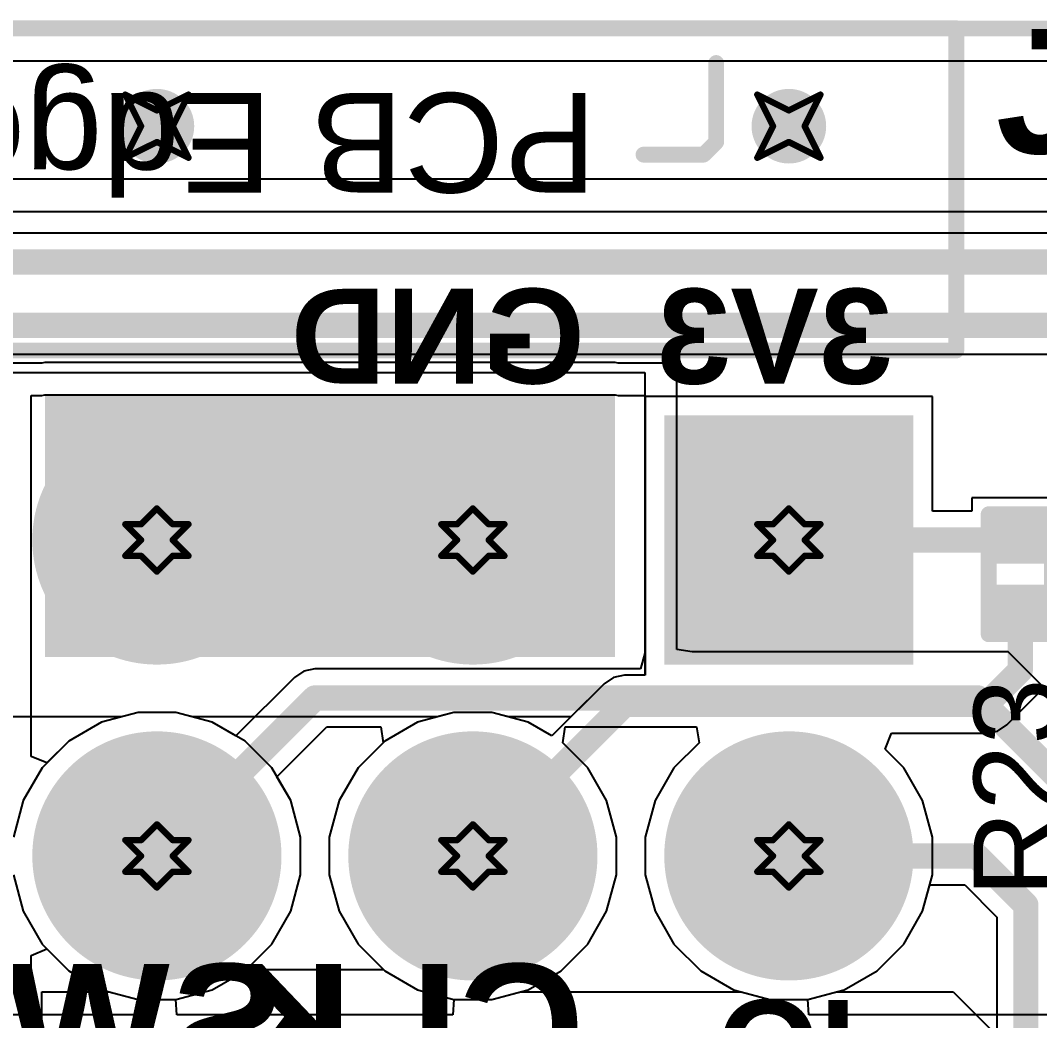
# Model space of a CAD drawing. Header units: inches. Extents: x -6 to 328, y -12 to 81.
# Drawn here: x 14.42 to 22.62, y 28.67 to 36.72 of the extents above; entities that cross this region are included whole.
import ezdxf

# ---------------------------------------------------------------- set-up
doc = ezdxf.new("R2010")
doc.units = ezdxf.units.IN
for name, color, linetype in [('Board Outline', 216, 'Continuous'), ('Bottom Layer', 5, 'Continuous'), ('Bottom Overlay', 54, 'Continuous'), ('Bottom Solder', 6, 'Continuous'), ('Drill Drawing', 1, 'Continuous'), ('Multi-Layer', 9, 'Continuous'), ('Pad Holes', 156, 'Continuous'), ('Top Layer', 1, 'Continuous'), ('Top Overlay', 2, 'Continuous'), ('Top Paste', 8, 'Continuous'), ('Top Solder', 216, 'Continuous'), ('Via Holes', 16, 'Continuous')]:
    doc.layers.add(name, color=color, linetype=linetype)
doc.styles.add('Arial', font='', dxfattribs={"height": 0.2})
doc.styles.add('Arial_Bold', font='', dxfattribs={"height": 0.2})
doc.styles.get('Arial').set_extended_font_data('Arial')
doc.styles.get('Arial_Bold').set_extended_font_data('Arial', bold=True)

# ---------------------------------------------------------------- blocks, each defined once
blk = doc.blocks.new('R___0201_3')
at = {"layer": 'Top Layer'}
for points in [[(-0.41, 0.185), (-0.14, 0.185), (-0.14, -0.185), (-0.41, -0.185)], [(0.14, 0.185), (0.41, 0.185), (0.41, -0.185), (0.14, -0.185)]]:
    blk.add_hatch(color=1, dxfattribs=at).paths.add_polyline_path(points)
at = {"layer": 'Top Paste'}
for points in [[(-0.41, 0.185), (-0.14, 0.185), (-0.14, -0.185), (-0.41, -0.185)], [(0.14, 0.185), (0.41, 0.185), (0.41, -0.185), (0.14, -0.185)]]:
    blk.add_hatch(color=8, dxfattribs=at).paths.add_polyline_path(points)
at = {"layer": 'Top Solder'}
for points in [[(-0.465, 0.24), (-0.085, 0.24), (-0.085, -0.24), (-0.465, -0.24)], [(0.085, 0.24), (0.465, 0.24), (0.465, -0.24), (0.085, -0.24)]]:
    blk.add_hatch(color=216, dxfattribs=at).paths.add_polyline_path(points)
at = {"layer": 'Top Overlay', "const_width": 0.127}
for points in [[(-0.4826, 0.254), (-0.4826, -0.254)], [(-0.4826, 0.254), (0.4826, 0.254)], [(0.4826, 0.254), (0.4826, -0.254)], [(-0.4826, -0.254), (0.4826, -0.254)]]:
    blk.add_lwpolyline(points, dxfattribs=at)
at = {"layer": 'Top Overlay', "const_width": 0.0635}
for points in [[(-0.5143, 0.254, 1), (-0.4508, 0.254, 1)], [(-0.5143, 0.254, 1), (-0.4508, 0.254, 1)], [(0.4508, 0.254, 1), (0.5143, 0.254, 1)], [(0.4508, 0.254, 1), (0.5143, 0.254, 1)], [(-0.5143, -0.254, 1), (-0.4508, -0.254, 1)], [(-0.5143, -0.254, 1), (-0.4508, -0.254, 1)], [(0.4508, -0.254, 1), (0.5143, -0.254, 1)], [(0.4508, -0.254, 1), (0.5143, -0.254, 1)]]:
    blk.add_lwpolyline(points, format="xyb", close=True, dxfattribs=at)
blk = doc.blocks.new('X1321WR_2_05J_C40D18_4')
at = {"layer": 'Bottom Layer'}
h = blk.add_hatch(color=5, dxfattribs=at)
edge = h.paths.add_edge_path()
edge.add_arc((-5.08, 1.27), 0.9, 0, 360)
h = blk.add_hatch(color=5, dxfattribs=at)
edge = h.paths.add_edge_path()
edge.add_arc((-2.54, 1.27), 0.9, 0, 360)
h = blk.add_hatch(color=5, dxfattribs=at)
edge = h.paths.add_edge_path()
edge.add_arc((0, 1.27), 0.9, 0, 360)
blk.add_hatch(color=5, dxfattribs=at).paths.add_polyline_path([(-5.98, -0.37), (-4.18, -0.37), (-4.18, -2.17), (-5.98, -2.17)])
h = blk.add_hatch(color=5, dxfattribs=at)
edge = h.paths.add_edge_path()
edge.add_arc((-2.54, -1.27), 0.9, 0, 360)
h = blk.add_hatch(color=5, dxfattribs=at)
edge = h.paths.add_edge_path()
edge.add_arc((0, -1.27), 0.9, 0, 360)
at = {"layer": 'Bottom Solder'}
h = blk.add_hatch(color=6, dxfattribs=at)
edge = h.paths.add_edge_path()
edge.add_arc((-5.08, 1.27), 1.0016, 0, 360)
h = blk.add_hatch(color=6, dxfattribs=at)
edge = h.paths.add_edge_path()
edge.add_arc((-2.54, 1.27), 1.0016, 0, 360)
h = blk.add_hatch(color=6, dxfattribs=at)
edge = h.paths.add_edge_path()
edge.add_arc((0, 1.27), 1.0016, 0, 360)
blk.add_hatch(color=6, dxfattribs=at).paths.add_polyline_path([(-6.0816, -0.2684), (-4.0784, -0.2684), (-4.0784, -2.2716), (-6.0816, -2.2716)])
h = blk.add_hatch(color=6, dxfattribs=at)
edge = h.paths.add_edge_path()
edge.add_arc((-2.54, -1.27), 1.0016, 0, 360)
h = blk.add_hatch(color=6, dxfattribs=at)
edge = h.paths.add_edge_path()
edge.add_arc((0, -1.27), 1.0016, 0, 360)
at = {"layer": 'Multi-Layer'}
h = blk.add_hatch(color=9, dxfattribs=at)
edge = h.paths.add_edge_path()
edge.add_arc((-5.08, 1.27), 0.9, 0, 360)
h = blk.add_hatch(color=9, dxfattribs=at)
edge = h.paths.add_edge_path()
edge.add_arc((-2.54, 1.27), 0.9, 0, 360)
h = blk.add_hatch(color=9, dxfattribs=at)
edge = h.paths.add_edge_path()
edge.add_arc((0, 1.27), 0.9, 0, 360)
blk.add_hatch(color=9, dxfattribs=at).paths.add_polyline_path([(-5.98, -0.37), (-4.18, -0.37), (-4.18, -2.17), (-5.98, -2.17)])
h = blk.add_hatch(color=9, dxfattribs=at)
edge = h.paths.add_edge_path()
edge.add_arc((-2.54, -1.27), 0.9, 0, 360)
h = blk.add_hatch(color=9, dxfattribs=at)
edge = h.paths.add_edge_path()
edge.add_arc((0, -1.27), 0.9, 0, 360)
at = {"layer": 'Pad Holes'}
h = blk.add_hatch(color=7, dxfattribs=at)
edge = h.paths.add_edge_path()
edge.add_arc((-5.08, 1.27), 0.475, 0, 360)
h = blk.add_hatch(color=7, dxfattribs=at)
edge = h.paths.add_edge_path()
edge.add_arc((-2.54, 1.27), 0.475, 0, 360)
h = blk.add_hatch(color=7, dxfattribs=at)
edge = h.paths.add_edge_path()
edge.add_arc((0, 1.27), 0.475, 0, 360)
h = blk.add_hatch(color=7, dxfattribs=at)
edge = h.paths.add_edge_path()
edge.add_arc((-5.08, -1.27), 0.475, 0, 360)
h = blk.add_hatch(color=7, dxfattribs=at)
edge = h.paths.add_edge_path()
edge.add_arc((-2.54, -1.27), 0.475, 0, 360)
h = blk.add_hatch(color=7, dxfattribs=at)
edge = h.paths.add_edge_path()
edge.add_arc((0, -1.27), 0.475, 0, 360)
at = {"layer": 'Top Layer'}
h = blk.add_hatch(color=1, dxfattribs=at)
edge = h.paths.add_edge_path()
edge.add_arc((-5.08, 1.27), 0.9, 0, 360)
h = blk.add_hatch(color=1, dxfattribs=at)
edge = h.paths.add_edge_path()
edge.add_arc((-2.54, 1.27), 0.9, 0, 360)
h = blk.add_hatch(color=1, dxfattribs=at)
edge = h.paths.add_edge_path()
edge.add_arc((0, 1.27), 0.9, 0, 360)
blk.add_hatch(color=1, dxfattribs=at).paths.add_polyline_path([(-5.98, -0.37), (-4.18, -0.37), (-4.18, -2.17), (-5.98, -2.17)])
h = blk.add_hatch(color=1, dxfattribs=at)
edge = h.paths.add_edge_path()
edge.add_arc((-2.54, -1.27), 0.9, 0, 360)
h = blk.add_hatch(color=1, dxfattribs=at)
edge = h.paths.add_edge_path()
edge.add_arc((0, -1.27), 0.9, 0, 360)
at = {"layer": 'Top Solder'}
h = blk.add_hatch(color=216, dxfattribs=at)
edge = h.paths.add_edge_path()
edge.add_arc((-5.08, 1.27), 1.0016, 0, 360)
h = blk.add_hatch(color=216, dxfattribs=at)
edge = h.paths.add_edge_path()
edge.add_arc((-2.54, 1.27), 1.0016, 0, 360)
h = blk.add_hatch(color=216, dxfattribs=at)
edge = h.paths.add_edge_path()
edge.add_arc((0, 1.27), 1.0016, 0, 360)
blk.add_hatch(color=216, dxfattribs=at).paths.add_polyline_path([(-6.0816, -0.2684), (-4.0784, -0.2684), (-4.0784, -2.2716), (-6.0816, -2.2716)])
h = blk.add_hatch(color=216, dxfattribs=at)
edge = h.paths.add_edge_path()
edge.add_arc((-2.54, -1.27), 1.0016, 0, 360)
h = blk.add_hatch(color=216, dxfattribs=at)
edge = h.paths.add_edge_path()
edge.add_arc((0, -1.27), 1.0016, 0, 360)
at = {"layer": 'Top Overlay', "const_width": 0.127}
for points in [[(-6.4262, -2.794), (-6.4262, -5.3848)], [(6.35, -2.794), (-6.4262, -2.794)], [(-4.3942, -4.3688), (-4.4958, -4.4704)], [(-3.9116, -4.3688), (-4.3942, -4.3688)], [(-4.4958, -4.4704), (-4.4958, -5.1054)], [(6.35, -5.3848), (-6.4262, -5.3848)]]:
    blk.add_lwpolyline(points, dxfattribs=at)
at = {"layer": 'Top Overlay', "const_width": 0.0635}
for points in [[(-6.4579, -2.794, 1), (-6.3944, -2.794, 1)], [(-6.4579, -2.794, 1), (-6.3944, -2.794, 1)], [(-4.4259, -4.3688, 1), (-4.3624, -4.3688, 1)], [(-4.4259, -4.3688, 1), (-4.3624, -4.3688, 1)], [(-3.9434, -4.3688, 1), (-3.8798, -4.3688, 1)], [(-4.5275, -4.4704, 1), (-4.464, -4.4704, 1)], [(-4.5275, -4.4704, 1), (-4.464, -4.4704, 1)], [(-4.5275, -5.1054, 1), (-4.464, -5.1054, 1)], [(-6.4579, -5.3848, 1), (-6.3944, -5.3848, 1)], [(-6.4579, -5.3848, 1), (-6.3944, -5.3848, 1)]]:
    blk.add_lwpolyline(points, format="xyb", close=True, dxfattribs=at)
at = {"layer": 'Top Overlay', "style": 'Arial'}
blk.add_text('PCB Edge', height=0.8, dxfattribs=at).set_placement((-3.5369, -4.8642))

msp = doc.modelspace()

# ---------------------------------------------------------------- hatches: boundary and pattern name
at = {"layer": 'Bottom Layer'}
h = msp.add_hatch(color=5, dxfattribs=at)
edge = h.paths.add_edge_path()
edge.add_arc((15.5194, 35.8648), 0.3, 0, 360)
h = msp.add_hatch(color=5, dxfattribs=at)
edge = h.paths.add_edge_path()
edge.add_arc((20.5994, 35.8648), 0.3, 0, 360)
msp.add_hatch(color=5, dxfattribs=at).paths.add_polyline_path([(14.6194, 31.5976), (19.2024, 31.5976), (19.2024, 33.7058), (14.6194, 33.7058)])
at = {"layer": 'Top Layer'}
h = msp.add_hatch(color=1, dxfattribs=at)
edge = h.paths.add_edge_path()
edge.add_arc((15.5194, 35.8648), 0.3, 0, 360)
h = msp.add_hatch(color=1, dxfattribs=at)
edge = h.paths.add_edge_path()
edge.add_arc((20.5994, 35.8648), 0.3, 0, 360)
at = {"layer": 'Via Holes'}
h = msp.add_hatch(color=7, dxfattribs=at)
edge = h.paths.add_edge_path()
edge.add_arc((15.5194, 35.8648), 0.15, 0, 360)
h = msp.add_hatch(color=7, dxfattribs=at)
edge = h.paths.add_edge_path()
edge.add_arc((20.5994, 35.8648), 0.15, 0, 360)

# ---------------------------------------------------------------- linework, layer by layer
at = {"layer": 'Board Outline', "const_width": 0.127}
msp.add_lwpolyline([(-1.4074, 36.65), (32.4074, 36.65)], dxfattribs=at)
at = {"layer": 'Bottom Layer'}
for p, q in [((-1.3001, 36.391), (32.3001, 36.391)), ((23.6728, 35.438), (-0.5588, 35.438)), ((-0.5333, 35.179), (23.5564, 35.179)), ((14.5944, 33.9598), (6.0452, 33.9598)), ((14.6194, 33.9648), (14.5944, 33.9598)), ((19.2024, 33.9648), (14.6194, 33.9648)), ((19.2274, 33.9598), (19.2024, 33.9648)), ((19.6994, 33.9598), (19.2274, 33.9598)), ((19.6994, 33.7008), (19.6994, 33.9598)), ((14.5084, 30.798), (14.5084, 33.7008)), ((14.5084, 33.7008), (14.5944, 33.7008)), ((14.5944, 33.7008), (14.6194, 33.7058)), ((14.6194, 33.7058), (19.2024, 33.7058)), ((19.2024, 33.7058), (19.2274, 33.7008)), ((19.2274, 33.7008), (19.4404, 33.7008)), ((19.4404, 33.7008), (19.4404, 31.6374)), ((19.6994, 31.6584), (19.6994, 33.7008)), ((19.4424, 31.6275), (19.4065, 31.5005)), ((19.4404, 31.6374), (19.4424, 31.6275)), ((19.6996, 31.6578), (19.6994, 31.6584)), ((19.822, 31.6374), (19.6996, 31.6578)), ((22.363, 31.6374), (19.822, 31.6374)), ((27.3558, 26.6446), (22.363, 31.6374)), ((16.7002, 31.4827), (16.6246, 31.4322)), ((16.7894, 31.5005), (16.7002, 31.4827)), ((19.4065, 31.5005), (16.7894, 31.5005)), ((16.6246, 31.4322), (16.1552, 30.9628)), ((15.3675, 31.1514), (15.074, 31.0728)), ((15.6713, 31.1514), (15.3675, 31.1514)), ((15.9648, 31.0728), (15.6713, 31.1514)), ((15.074, 31.0728), (14.8108, 30.9208)), ((16.1552, 30.9628), (15.9648, 31.0728)), ((16.4848, 30.6332), (16.8859, 31.0343)), ((16.8859, 31.0343), (17.3182, 31.0343)), ((17.3182, 31.0343), (17.3373, 30.9073)), ((18.7815, 30.9073), (18.8006, 31.0343)), ((18.8006, 31.0343), (19.8582, 31.0343)), ((19.8582, 31.0343), (19.8773, 30.9073)), ((14.8108, 30.9208), (14.6354, 30.7454)), ((17.3373, 30.9073), (17.136, 30.706)), ((18.9828, 30.706), (18.7815, 30.9073)), ((19.8773, 30.9073), (19.676, 30.706)), ((14.6354, 30.7454), (14.5084, 30.798)), ((17.136, 30.706), (16.984, 30.4428)), ((19.1348, 30.4428), (18.9828, 30.706)), ((19.676, 30.706), (19.524, 30.4428)), ((16.5948, 30.4428), (16.4848, 30.6332)), ((16.6734, 30.1493), (16.5948, 30.4428)), ((16.984, 30.4428), (16.9054, 30.1493)), ((19.2134, 30.1493), (19.1348, 30.4428)), ((19.524, 30.4428), (19.4454, 30.1493)), ((16.6734, 29.8455), (16.6734, 30.1493)), ((16.9054, 30.1493), (16.9054, 29.8455)), ((19.2134, 29.8455), (19.2134, 30.1493)), ((19.4454, 30.1493), (19.4454, 29.8455)), ((16.5948, 29.552), (16.6734, 29.8455)), ((16.9054, 29.8455), (16.984, 29.552)), ((19.1348, 29.552), (19.2134, 29.8455)), ((19.4454, 29.8455), (19.524, 29.552)), ((21.6748, 29.552), (21.7317, 29.7643)), ((21.7317, 29.7643), (22.0132, 29.7643)), ((22.0132, 29.7643), (22.2713, 29.5062)), ((16.4428, 29.2888), (16.5948, 29.552)), ((16.984, 29.552), (17.136, 29.2888)), ((18.9828, 29.2888), (19.1348, 29.552)), ((19.524, 29.552), (19.676, 29.2888)), ((21.5228, 29.2888), (21.6748, 29.552)), ((22.2713, 29.5062), (22.2713, 24.61)), ((14.5084, 29.1968), (14.6354, 29.2494)), ((14.6354, 29.2494), (14.8108, 29.074)), ((16.228, 29.074), (16.4428, 29.2888)), ((17.136, 29.2888), (17.3508, 29.074)), ((18.768, 29.074), (18.9828, 29.2888)), ((19.676, 29.2888), (19.8908, 29.074)), ((21.308, 29.074), (21.5228, 29.2888)), ((14.5084, 28.2894), (14.5084, 29.1968)), ((14.8108, 29.074), (15.074, 28.922)), ((15.9648, 28.922), (16.228, 29.074)), ((15.9648, 28.922), (16.228, 29.074)), ((16.228, 29.074), (16.237, 29.083)), ((16.237, 29.083), (17.3418, 29.083)), ((17.3418, 29.083), (17.3508, 29.074)), ((17.3508, 29.074), (17.614, 28.922)), ((17.3508, 29.074), (17.614, 28.922)), ((18.5048, 28.922), (18.768, 29.074)), ((19.8908, 29.074), (20.154, 28.922)), ((21.0448, 28.922), (21.308, 29.074)), ((15.074, 28.922), (15.3675, 28.8434)), ((15.6713, 28.8434), (15.9648, 28.922)), ((15.6713, 28.8434), (15.9648, 28.922)), ((17.614, 28.922), (17.9075, 28.8434)), ((17.614, 28.922), (17.9075, 28.8434)), ((18.2113, 28.8434), (18.5048, 28.922)), ((20.154, 28.922), (20.4475, 28.8434)), ((20.7513, 28.8434), (21.0448, 28.922)), ((14.5944, 27.842), (14.5944, 28.9052)), ((14.5944, 28.9052), (15.1368, 28.9052)), ((15.1368, 28.9052), (15.3675, 28.8434)), ((15.3675, 28.8434), (15.6713, 28.8434)), ((15.3675, 28.8434), (15.6713, 28.8434)), ((17.9075, 28.8434), (18.2113, 28.8434)), ((17.9075, 28.8434), (18.2113, 28.8434)), ((18.2113, 28.8434), (18.442, 28.9052)), ((18.442, 28.9052), (20.2168, 28.9052)), ((20.2168, 28.9052), (20.4475, 28.8434)), ((20.4475, 28.8434), (20.7513, 28.8434)), ((20.4475, 28.8434), (20.7513, 28.8434)), ((20.7513, 28.8434), (20.982, 28.9052)), ((20.982, 28.9052), (21.9202, 28.9052)), ((21.9202, 28.9052), (22.225, 28.6004))]:
    msp.add_line(p, q, dxfattribs=at)
at = {"layer": 'Bottom Layer', "const_width": 0.2032}
for points in [[(15.5194, 29.9974), (16.7894, 31.2674)], [(16.7894, 31.2674), (22.1208, 31.2674)], [(22.1208, 31.2674), (22.9434, 30.4448)], [(20.5994, 29.9974), (22.1098, 29.9974)], [(22.1098, 29.9974), (22.5044, 29.6028)], [(22.5044, 24.5135), (22.5044, 29.6028)]]:
    msp.add_lwpolyline(points, dxfattribs=at)
at = {"layer": 'Bottom Layer', "const_width": 0.1016}
for points in [[(16.7386, 31.2674, 1), (16.8402, 31.2674, 1)], [(16.7386, 31.2674, 1), (16.8402, 31.2674, 1)], [(22.07, 31.2674, 1), (22.1716, 31.2674, 1)], [(22.07, 31.2674, 1), (22.1716, 31.2674, 1)], [(15.4686, 29.9974, 1), (15.5702, 29.9974, 1)], [(20.5486, 29.9974, 1), (20.6502, 29.9974, 1)], [(22.059, 29.9974, 1), (22.1606, 29.9974, 1)], [(22.059, 29.9974, 1), (22.1606, 29.9974, 1)], [(22.4536, 29.6028, 1), (22.5552, 29.6028, 1)], [(22.4536, 29.6028, 1), (22.5552, 29.6028, 1)]]:
    msp.add_lwpolyline(points, format="xyb", close=True, dxfattribs=at)
at = {"layer": 'Drill Drawing', "const_width": 0.0508}
for points in [[(15.2654, 36.1188), (15.5194, 35.9918)], [(15.2654, 36.1188), (15.3924, 35.8648)], [(15.5194, 35.9918), (15.7734, 36.1188)], [(15.6464, 35.8648), (15.7734, 36.1188)], [(20.3454, 36.1188), (20.5994, 35.9918)], [(20.3454, 36.1188), (20.4724, 35.8648)], [(20.5994, 35.9918), (20.8534, 36.1188)], [(20.7264, 35.8648), (20.8534, 36.1188)], [(15.2654, 35.6108), (15.3924, 35.8648)], [(15.6464, 35.8648), (15.7734, 35.6108)], [(20.3454, 35.6108), (20.4724, 35.8648)], [(20.7264, 35.8648), (20.8534, 35.6108)], [(15.2654, 35.6108), (15.5194, 35.7378)], [(15.5194, 35.7378), (15.7734, 35.6108)], [(20.3454, 35.6108), (20.5994, 35.7378)], [(20.5994, 35.7378), (20.8534, 35.6108)], [(15.3924, 32.6644), (15.5194, 32.7914)], [(15.5194, 32.7914), (15.6464, 32.6644)], [(17.9324, 32.6644), (18.0594, 32.7914)], [(18.0594, 32.7914), (18.1864, 32.6644)], [(20.4724, 32.6644), (20.5994, 32.7914)], [(20.5994, 32.7914), (20.7264, 32.6644)], [(15.2654, 32.6644), (15.3924, 32.5374)], [(15.2654, 32.6644), (15.3924, 32.6644)], [(15.6464, 32.6644), (15.7734, 32.6644)], [(15.6464, 32.5374), (15.7734, 32.6644)], [(17.8054, 32.6644), (17.9324, 32.5374)], [(17.8054, 32.6644), (17.9324, 32.6644)], [(18.1864, 32.6644), (18.3134, 32.6644)], [(18.1864, 32.5374), (18.3134, 32.6644)], [(20.3454, 32.6644), (20.4724, 32.5374)], [(20.3454, 32.6644), (20.4724, 32.6644)], [(20.7264, 32.6644), (20.8534, 32.6644)], [(20.7264, 32.5374), (20.8534, 32.6644)], [(15.2654, 32.4104), (15.3924, 32.5374)], [(15.6464, 32.5374), (15.7734, 32.4104)], [(17.8054, 32.4104), (17.9324, 32.5374)], [(18.1864, 32.5374), (18.3134, 32.4104)], [(20.3454, 32.4104), (20.4724, 32.5374)], [(20.7264, 32.5374), (20.8534, 32.4104)], [(15.2654, 32.4104), (15.3924, 32.4104)], [(15.3924, 32.4104), (15.5194, 32.2834)], [(15.5194, 32.2834), (15.6464, 32.4104)], [(15.6464, 32.4104), (15.7734, 32.4104)], [(17.8054, 32.4104), (17.9324, 32.4104)], [(17.9324, 32.4104), (18.0594, 32.2834)], [(18.0594, 32.2834), (18.1864, 32.4104)], [(18.1864, 32.4104), (18.3134, 32.4104)], [(20.3454, 32.4104), (20.4724, 32.4104)], [(20.4724, 32.4104), (20.5994, 32.2834)], [(20.5994, 32.2834), (20.7264, 32.4104)], [(20.7264, 32.4104), (20.8534, 32.4104)], [(15.3924, 30.1244), (15.5194, 30.2514)], [(15.5194, 30.2514), (15.6464, 30.1244)], [(17.9324, 30.1244), (18.0594, 30.2514)], [(18.0594, 30.2514), (18.1864, 30.1244)], [(20.4724, 30.1244), (20.5994, 30.2514)], [(20.5994, 30.2514), (20.7264, 30.1244)], [(15.2654, 30.1244), (15.3924, 29.9974)], [(15.2654, 30.1244), (15.3924, 30.1244)], [(15.6464, 30.1244), (15.7734, 30.1244)], [(15.6464, 29.9974), (15.7734, 30.1244)], [(17.8054, 30.1244), (17.9324, 29.9974)], [(17.8054, 30.1244), (17.9324, 30.1244)], [(18.1864, 30.1244), (18.3134, 30.1244)], [(18.1864, 29.9974), (18.3134, 30.1244)], [(20.3454, 30.1244), (20.4724, 29.9974)], [(20.3454, 30.1244), (20.4724, 30.1244)], [(20.7264, 30.1244), (20.8534, 30.1244)], [(20.7264, 29.9974), (20.8534, 30.1244)], [(15.2654, 29.8704), (15.3924, 29.9974)], [(15.6464, 29.9974), (15.7734, 29.8704)], [(17.8054, 29.8704), (17.9324, 29.9974)], [(18.1864, 29.9974), (18.3134, 29.8704)], [(20.3454, 29.8704), (20.4724, 29.9974)], [(20.7264, 29.9974), (20.8534, 29.8704)], [(15.2654, 29.8704), (15.3924, 29.8704)], [(15.3924, 29.8704), (15.5194, 29.7434)], [(15.5194, 29.7434), (15.6464, 29.8704)], [(15.6464, 29.8704), (15.7734, 29.8704)], [(17.8054, 29.8704), (17.9324, 29.8704)], [(17.9324, 29.8704), (18.0594, 29.7434)], [(18.0594, 29.7434), (18.1864, 29.8704)], [(18.1864, 29.8704), (18.3134, 29.8704)], [(20.3454, 29.8704), (20.4724, 29.8704)], [(20.4724, 29.8704), (20.5994, 29.7434)], [(20.5994, 29.7434), (20.7264, 29.8704)], [(20.7264, 29.8704), (20.8534, 29.8704)]]:
    msp.add_lwpolyline(points, dxfattribs=at)
at = {"layer": 'Drill Drawing', "const_width": 0.0254}
for points in [[(15.2527, 36.1188, 1), (15.2781, 36.1188, 1)], [(15.2527, 36.1188, 1), (15.2781, 36.1188, 1)], [(15.7607, 36.1188, 1), (15.7861, 36.1188, 1)], [(15.7607, 36.1188, 1), (15.7861, 36.1188, 1)], [(20.3327, 36.1188, 1), (20.3581, 36.1188, 1)], [(20.3327, 36.1188, 1), (20.3581, 36.1188, 1)], [(20.8407, 36.1188, 1), (20.8661, 36.1188, 1)], [(20.8407, 36.1188, 1), (20.8661, 36.1188, 1)], [(15.5067, 35.9918, 1), (15.5321, 35.9918, 1)], [(15.5067, 35.9918, 1), (15.5321, 35.9918, 1)], [(20.5867, 35.9918, 1), (20.6121, 35.9918, 1)], [(20.5867, 35.9918, 1), (20.6121, 35.9918, 1)], [(15.3797, 35.8648, 1), (15.4051, 35.8648, 1)], [(15.3797, 35.8648, 1), (15.4051, 35.8648, 1)], [(15.6337, 35.8648, 1), (15.6591, 35.8648, 1)], [(15.6337, 35.8648, 1), (15.6591, 35.8648, 1)], [(20.4597, 35.8648, 1), (20.4851, 35.8648, 1)], [(20.4597, 35.8648, 1), (20.4851, 35.8648, 1)], [(20.7137, 35.8648, 1), (20.7391, 35.8648, 1)], [(20.7137, 35.8648, 1), (20.7391, 35.8648, 1)], [(15.5067, 35.7378, 1), (15.5321, 35.7378, 1)], [(15.5067, 35.7378, 1), (15.5321, 35.7378, 1)], [(20.5867, 35.7378, 1), (20.6121, 35.7378, 1)], [(20.5867, 35.7378, 1), (20.6121, 35.7378, 1)], [(15.2527, 35.6108, 1), (15.2781, 35.6108, 1)], [(15.2527, 35.6108, 1), (15.2781, 35.6108, 1)], [(15.7607, 35.6108, 1), (15.7861, 35.6108, 1)], [(15.7607, 35.6108, 1), (15.7861, 35.6108, 1)], [(20.3327, 35.6108, 1), (20.3581, 35.6108, 1)], [(20.3327, 35.6108, 1), (20.3581, 35.6108, 1)], [(20.8407, 35.6108, 1), (20.8661, 35.6108, 1)], [(20.8407, 35.6108, 1), (20.8661, 35.6108, 1)], [(15.5067, 32.7914, 1), (15.5321, 32.7914, 1)], [(15.5067, 32.7914, 1), (15.5321, 32.7914, 1)], [(18.0467, 32.7914, 1), (18.0721, 32.7914, 1)], [(18.0467, 32.7914, 1), (18.0721, 32.7914, 1)], [(20.5867, 32.7914, 1), (20.6121, 32.7914, 1)], [(20.5867, 32.7914, 1), (20.6121, 32.7914, 1)], [(15.2527, 32.6644, 1), (15.2781, 32.6644, 1)], [(15.2527, 32.6644, 1), (15.2781, 32.6644, 1)], [(15.3797, 32.6644, 1), (15.4051, 32.6644, 1)], [(15.3797, 32.6644, 1), (15.4051, 32.6644, 1)], [(15.6337, 32.6644, 1), (15.6591, 32.6644, 1)], [(15.6337, 32.6644, 1), (15.6591, 32.6644, 1)], [(15.7607, 32.6644, 1), (15.7861, 32.6644, 1)], [(15.7607, 32.6644, 1), (15.7861, 32.6644, 1)], [(17.7927, 32.6644, 1), (17.8181, 32.6644, 1)], [(17.7927, 32.6644, 1), (17.8181, 32.6644, 1)], [(17.9197, 32.6644, 1), (17.9451, 32.6644, 1)], [(17.9197, 32.6644, 1), (17.9451, 32.6644, 1)], [(18.1737, 32.6644, 1), (18.1991, 32.6644, 1)], [(18.1737, 32.6644, 1), (18.1991, 32.6644, 1)], [(18.3007, 32.6644, 1), (18.3261, 32.6644, 1)], [(18.3007, 32.6644, 1), (18.3261, 32.6644, 1)], [(20.3327, 32.6644, 1), (20.3581, 32.6644, 1)], [(20.3327, 32.6644, 1), (20.3581, 32.6644, 1)], [(20.4597, 32.6644, 1), (20.4851, 32.6644, 1)], [(20.4597, 32.6644, 1), (20.4851, 32.6644, 1)], [(20.7137, 32.6644, 1), (20.7391, 32.6644, 1)], [(20.7137, 32.6644, 1), (20.7391, 32.6644, 1)], [(20.8407, 32.6644, 1), (20.8661, 32.6644, 1)], [(20.8407, 32.6644, 1), (20.8661, 32.6644, 1)], [(15.3797, 32.5374, 1), (15.4051, 32.5374, 1)], [(15.3797, 32.5374, 1), (15.4051, 32.5374, 1)], [(15.6337, 32.5374, 1), (15.6591, 32.5374, 1)], [(15.6337, 32.5374, 1), (15.6591, 32.5374, 1)], [(17.9197, 32.5374, 1), (17.9451, 32.5374, 1)], [(17.9197, 32.5374, 1), (17.9451, 32.5374, 1)], [(18.1737, 32.5374, 1), (18.1991, 32.5374, 1)], [(18.1737, 32.5374, 1), (18.1991, 32.5374, 1)], [(20.4597, 32.5374, 1), (20.4851, 32.5374, 1)], [(20.4597, 32.5374, 1), (20.4851, 32.5374, 1)], [(20.7137, 32.5374, 1), (20.7391, 32.5374, 1)], [(20.7137, 32.5374, 1), (20.7391, 32.5374, 1)], [(15.2527, 32.4104, 1), (15.2781, 32.4104, 1)], [(15.2527, 32.4104, 1), (15.2781, 32.4104, 1)], [(15.3797, 32.4104, 1), (15.4051, 32.4104, 1)], [(15.3797, 32.4104, 1), (15.4051, 32.4104, 1)], [(15.6337, 32.4104, 1), (15.6591, 32.4104, 1)], [(15.6337, 32.4104, 1), (15.6591, 32.4104, 1)], [(15.7607, 32.4104, 1), (15.7861, 32.4104, 1)], [(15.7607, 32.4104, 1), (15.7861, 32.4104, 1)], [(17.7927, 32.4104, 1), (17.8181, 32.4104, 1)], [(17.7927, 32.4104, 1), (17.8181, 32.4104, 1)], [(17.9197, 32.4104, 1), (17.9451, 32.4104, 1)], [(17.9197, 32.4104, 1), (17.9451, 32.4104, 1)], [(18.1737, 32.4104, 1), (18.1991, 32.4104, 1)], [(18.1737, 32.4104, 1), (18.1991, 32.4104, 1)], [(18.3007, 32.4104, 1), (18.3261, 32.4104, 1)], [(18.3007, 32.4104, 1), (18.3261, 32.4104, 1)], [(20.3327, 32.4104, 1), (20.3581, 32.4104, 1)], [(20.3327, 32.4104, 1), (20.3581, 32.4104, 1)], [(20.4597, 32.4104, 1), (20.4851, 32.4104, 1)], [(20.4597, 32.4104, 1), (20.4851, 32.4104, 1)], [(20.7137, 32.4104, 1), (20.7391, 32.4104, 1)], [(20.7137, 32.4104, 1), (20.7391, 32.4104, 1)], [(20.8407, 32.4104, 1), (20.8661, 32.4104, 1)], [(20.8407, 32.4104, 1), (20.8661, 32.4104, 1)], [(15.5067, 32.2834, 1), (15.5321, 32.2834, 1)], [(15.5067, 32.2834, 1), (15.5321, 32.2834, 1)], [(18.0467, 32.2834, 1), (18.0721, 32.2834, 1)], [(18.0467, 32.2834, 1), (18.0721, 32.2834, 1)], [(20.5867, 32.2834, 1), (20.6121, 32.2834, 1)], [(20.5867, 32.2834, 1), (20.6121, 32.2834, 1)], [(15.5067, 30.2514, 1), (15.5321, 30.2514, 1)], [(15.5067, 30.2514, 1), (15.5321, 30.2514, 1)], [(18.0467, 30.2514, 1), (18.0721, 30.2514, 1)], [(18.0467, 30.2514, 1), (18.0721, 30.2514, 1)], [(20.5867, 30.2514, 1), (20.6121, 30.2514, 1)], [(20.5867, 30.2514, 1), (20.6121, 30.2514, 1)], [(15.2527, 30.1244, 1), (15.2781, 30.1244, 1)], [(15.2527, 30.1244, 1), (15.2781, 30.1244, 1)], [(15.3797, 30.1244, 1), (15.4051, 30.1244, 1)], [(15.3797, 30.1244, 1), (15.4051, 30.1244, 1)], [(15.6337, 30.1244, 1), (15.6591, 30.1244, 1)], [(15.6337, 30.1244, 1), (15.6591, 30.1244, 1)], [(15.7607, 30.1244, 1), (15.7861, 30.1244, 1)], [(15.7607, 30.1244, 1), (15.7861, 30.1244, 1)], [(17.7927, 30.1244, 1), (17.8181, 30.1244, 1)], [(17.7927, 30.1244, 1), (17.8181, 30.1244, 1)], [(17.9197, 30.1244, 1), (17.9451, 30.1244, 1)], [(17.9197, 30.1244, 1), (17.9451, 30.1244, 1)], [(18.1737, 30.1244, 1), (18.1991, 30.1244, 1)], [(18.1737, 30.1244, 1), (18.1991, 30.1244, 1)], [(18.3007, 30.1244, 1), (18.3261, 30.1244, 1)], [(18.3007, 30.1244, 1), (18.3261, 30.1244, 1)], [(20.3327, 30.1244, 1), (20.3581, 30.1244, 1)], [(20.3327, 30.1244, 1), (20.3581, 30.1244, 1)], [(20.4597, 30.1244, 1), (20.4851, 30.1244, 1)], [(20.4597, 30.1244, 1), (20.4851, 30.1244, 1)], [(20.7137, 30.1244, 1), (20.7391, 30.1244, 1)], [(20.7137, 30.1244, 1), (20.7391, 30.1244, 1)], [(20.8407, 30.1244, 1), (20.8661, 30.1244, 1)], [(20.8407, 30.1244, 1), (20.8661, 30.1244, 1)], [(15.3797, 29.9974, 1), (15.4051, 29.9974, 1)], [(15.3797, 29.9974, 1), (15.4051, 29.9974, 1)], [(15.6337, 29.9974, 1), (15.6591, 29.9974, 1)], [(15.6337, 29.9974, 1), (15.6591, 29.9974, 1)], [(17.9197, 29.9974, 1), (17.9451, 29.9974, 1)], [(17.9197, 29.9974, 1), (17.9451, 29.9974, 1)], [(18.1737, 29.9974, 1), (18.1991, 29.9974, 1)], [(18.1737, 29.9974, 1), (18.1991, 29.9974, 1)], [(20.4597, 29.9974, 1), (20.4851, 29.9974, 1)], [(20.4597, 29.9974, 1), (20.4851, 29.9974, 1)], [(20.7137, 29.9974, 1), (20.7391, 29.9974, 1)], [(20.7137, 29.9974, 1), (20.7391, 29.9974, 1)], [(15.2527, 29.8704, 1), (15.2781, 29.8704, 1)], [(15.2527, 29.8704, 1), (15.2781, 29.8704, 1)], [(15.3797, 29.8704, 1), (15.4051, 29.8704, 1)], [(15.3797, 29.8704, 1), (15.4051, 29.8704, 1)], [(15.6337, 29.8704, 1), (15.6591, 29.8704, 1)], [(15.6337, 29.8704, 1), (15.6591, 29.8704, 1)], [(15.7607, 29.8704, 1), (15.7861, 29.8704, 1)], [(15.7607, 29.8704, 1), (15.7861, 29.8704, 1)], [(17.7927, 29.8704, 1), (17.8181, 29.8704, 1)], [(17.7927, 29.8704, 1), (17.8181, 29.8704, 1)], [(17.9197, 29.8704, 1), (17.9451, 29.8704, 1)], [(17.9197, 29.8704, 1), (17.9451, 29.8704, 1)], [(18.1737, 29.8704, 1), (18.1991, 29.8704, 1)], [(18.1737, 29.8704, 1), (18.1991, 29.8704, 1)], [(18.3007, 29.8704, 1), (18.3261, 29.8704, 1)], [(18.3007, 29.8704, 1), (18.3261, 29.8704, 1)], [(20.3327, 29.8704, 1), (20.3581, 29.8704, 1)], [(20.3327, 29.8704, 1), (20.3581, 29.8704, 1)], [(20.4597, 29.8704, 1), (20.4851, 29.8704, 1)], [(20.4597, 29.8704, 1), (20.4851, 29.8704, 1)], [(20.7137, 29.8704, 1), (20.7391, 29.8704, 1)], [(20.7137, 29.8704, 1), (20.7391, 29.8704, 1)], [(20.8407, 29.8704, 1), (20.8661, 29.8704, 1)], [(20.8407, 29.8704, 1), (20.8661, 29.8704, 1)], [(15.5067, 29.7434, 1), (15.5321, 29.7434, 1)], [(15.5067, 29.7434, 1), (15.5321, 29.7434, 1)], [(18.0467, 29.7434, 1), (18.0721, 29.7434, 1)], [(18.0467, 29.7434, 1), (18.0721, 29.7434, 1)], [(20.5867, 29.7434, 1), (20.6121, 29.7434, 1)], [(20.5867, 29.7434, 1), (20.6121, 29.7434, 1)]]:
    msp.add_lwpolyline(points, format="xyb", close=True, dxfattribs=at)
at = {"layer": 'Top Layer'}
for p, q in [((8.4299, 36.391), (32.3001, 36.391)), ((26.3802, 35.0057), (9.6155, 35.0057)), ((9.9514, 34.0315), (26.0487, 34.0315)), ((9.8806, 33.8836), (19.4418, 33.8836)), ((19.4418, 33.8836), (19.4418, 31.4497)), ((21.7534, 33.6914), (19.4454, 33.6914)), ((19.4454, 33.6914), (19.4454, 31.4497)), ((21.7534, 32.7705), (21.7534, 33.6914)), ((22.8476, 32.8756), (22.0712, 32.8756)), ((22.0712, 32.8756), (22.0712, 32.7705)), ((22.0712, 32.7705), (21.7534, 32.7705)), ((19.1138, 31.3814), (18.6952, 30.9628)), ((19.1138, 31.3814), (18.8474, 31.115)), ((19.1894, 31.4319), (19.1138, 31.3814)), ((19.1894, 31.4319), (19.1138, 31.3814)), ((19.2786, 31.4497), (19.1894, 31.4319)), ((19.2786, 31.4497), (19.1894, 31.4319)), ((19.4454, 31.4497), (19.2786, 31.4497)), ((19.4418, 31.4497), (19.2786, 31.4497)), ((22.3518, 31.0518), (22.6242, 31.3243)), ((15.3675, 31.1514), (15.074, 31.0728)), ((15.3675, 31.1514), (15.2316, 31.115)), ((15.6713, 31.1514), (15.3675, 31.1514)), ((15.6713, 31.1514), (15.3675, 31.1514)), ((15.9648, 31.0728), (15.6713, 31.1514)), ((15.8072, 31.115), (15.6713, 31.1514)), ((17.9075, 31.1514), (17.614, 31.0728)), ((17.9075, 31.1514), (17.7716, 31.115)), ((18.2113, 31.1514), (17.9075, 31.1514)), ((18.2113, 31.1514), (17.9075, 31.1514)), ((18.5048, 31.0728), (18.2113, 31.1514)), ((18.3472, 31.115), (18.2113, 31.1514)), ((15.2316, 31.115), (13.2672, 31.115)), ((15.074, 31.0728), (14.8108, 30.9208)), ((17.7716, 31.115), (15.8072, 31.115)), ((16.228, 30.9208), (15.9648, 31.0728)), ((17.614, 31.0728), (17.3508, 30.9208)), ((18.8474, 31.115), (18.3472, 31.115)), ((18.6952, 30.9628), (18.5048, 31.0728)), ((21.3723, 30.8565), (21.4249, 30.9835)), ((21.4249, 30.9835), (22.1869, 30.9835)), ((22.1869, 30.9835), (22.2761, 31.0013)), ((22.2761, 31.0013), (22.3518, 31.0518)), ((14.8108, 30.9208), (14.596, 30.706)), ((16.4428, 30.706), (16.228, 30.9208)), ((17.3508, 30.9208), (17.136, 30.706)), ((21.5228, 30.706), (21.3723, 30.8565)), ((14.596, 30.706), (14.444, 30.4428)), ((16.5948, 30.4428), (16.4428, 30.706)), ((17.136, 30.706), (16.984, 30.4428)), ((21.6748, 30.4428), (21.5228, 30.706)), ((14.444, 30.4428), (14.3654, 30.1493)), ((16.6734, 30.1493), (16.5948, 30.4428)), ((16.984, 30.4428), (16.9054, 30.1493)), ((21.7534, 30.1493), (21.6748, 30.4428)), ((16.6734, 29.8455), (16.6734, 30.1493)), ((16.9054, 30.1493), (16.9054, 29.8455)), ((21.7534, 29.8455), (21.7534, 30.1493)), ((14.3654, 29.8455), (14.444, 29.552)), ((16.5948, 29.552), (16.6734, 29.8455)), ((16.9054, 29.8455), (16.984, 29.552)), ((21.6748, 29.552), (21.7534, 29.8455)), ((14.444, 29.552), (14.596, 29.2888)), ((16.4428, 29.2888), (16.5948, 29.552)), ((16.984, 29.552), (17.136, 29.2888)), ((21.5228, 29.2888), (21.6748, 29.552)), ((14.596, 29.2888), (14.8108, 29.074)), ((16.228, 29.074), (16.4428, 29.2888)), ((17.136, 29.2888), (17.3508, 29.074)), ((21.308, 29.074), (21.5228, 29.2888)), ((14.8108, 29.074), (15.074, 28.922)), ((15.9648, 28.922), (16.228, 29.074)), ((17.3508, 29.074), (17.614, 28.922)), ((21.0448, 28.922), (21.308, 29.074)), ((15.074, 28.922), (15.3675, 28.8434)), ((15.6713, 28.8434), (15.9648, 28.922)), ((17.614, 28.922), (17.9075, 28.8434)), ((20.7513, 28.8434), (21.0448, 28.922)), ((15.3675, 28.8434), (15.3592, 28.7198)), ((15.6796, 28.7198), (15.6713, 28.8434)), ((17.9075, 28.8434), (17.8992, 28.7198)), ((20.7596, 28.7198), (20.7513, 28.8434)), ((15.3592, 28.7198), (13.5727, 28.7198)), ((17.8992, 28.7198), (15.6796, 28.7198)), ((23.8884, 28.7198), (20.7596, 28.7198))]:
    msp.add_line(p, q, dxfattribs=at)
at = {"layer": 'Top Layer', "const_width": 0.2032}
for points in [[(9.6155, 34.7726), (26.3802, 34.7726)], [(9.8549, 34.2646), (26.1453, 34.2646)], [(20.5994, 32.5374), (22.4594, 32.5374)], [(22.4594, 31.9874), (24.2062, 31.9874)], [(22.4594, 31.4891), (22.4594, 31.9874)], [(22.1869, 31.2166), (22.4594, 31.4891)], [(18.0594, 29.9974), (19.2786, 31.2166)], [(19.2786, 31.2166), (22.1869, 31.2166)]]:
    msp.add_lwpolyline(points, dxfattribs=at)
at = {"layer": 'Top Layer', "const_width": 0.1016}
for points in [[(20.5486, 32.5374, 1), (20.6502, 32.5374, 1)], [(22.4086, 32.5374, 1), (22.5102, 32.5374, 1)], [(22.4086, 31.9874, 1), (22.5102, 31.9874, 1)], [(22.4086, 31.9874, 1), (22.5102, 31.9874, 1)], [(22.4086, 31.4891, 1), (22.5102, 31.4891, 1)], [(22.4086, 31.4891, 1), (22.5102, 31.4891, 1)], [(19.2278, 31.2166, 1), (19.3294, 31.2166, 1)], [(19.2278, 31.2166, 1), (19.3294, 31.2166, 1)], [(22.1361, 31.2166, 1), (22.2377, 31.2166, 1)], [(22.1361, 31.2166, 1), (22.2377, 31.2166, 1)], [(18.0086, 29.9974, 1), (18.1102, 29.9974, 1)]]:
    msp.add_lwpolyline(points, format="xyb", close=True, dxfattribs=at)

# ---------------------------------------------------------------- block references
for name, p, rotation in [('X1321WR_2_05J_C40D18_4', (15.5194, 31.2674), 180), ('R___0201_3', (22.4594, 32.2624), 90)]:
    msp.add_blockref(name, p, dxfattribs=dict(rotation=rotation))

# ---------------------------------------------------------------- texts
at = {"layer": 'Bottom Overlay', "style": 'Arial_Bold', "text_generation_flag": 2}
for s, height, p in [('GND', 0.762, (18.9594, 33.7957)), ('3V3', 0.762, (21.4314, 33.7957)), ('SWO', 1, (16.5535, 28.1281)), ('CLK', 1, (18.9558, 28.1276)), ('IO', 0.762, (21.1422, 28.0776))]:
    msp.add_text(s, height=height, dxfattribs=at).set_placement(p)
at = {"layer": 'Top Overlay', "style": 'Arial_Bold'}
msp.add_text('JTAG', height=1, dxfattribs=at).set_placement((22.2617, 35.6465))
at = {"layer": 'Top Overlay', "style": 'Arial'}
msp.add_text('R23', height=0.6858, rotation=90, dxfattribs=at).set_placement((22.771, 29.6675))

doc.saveas('drawing.dxf')
